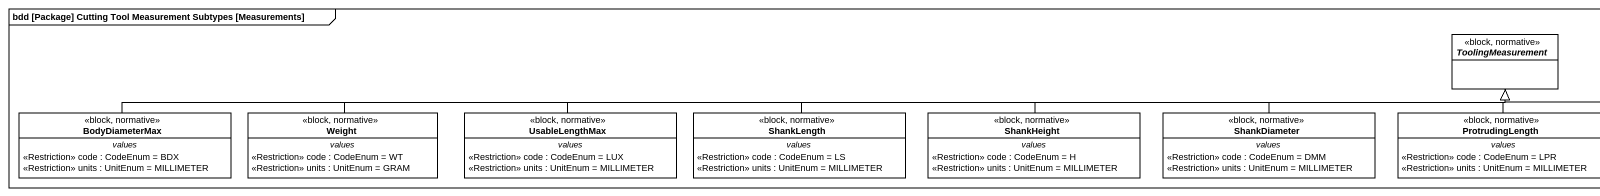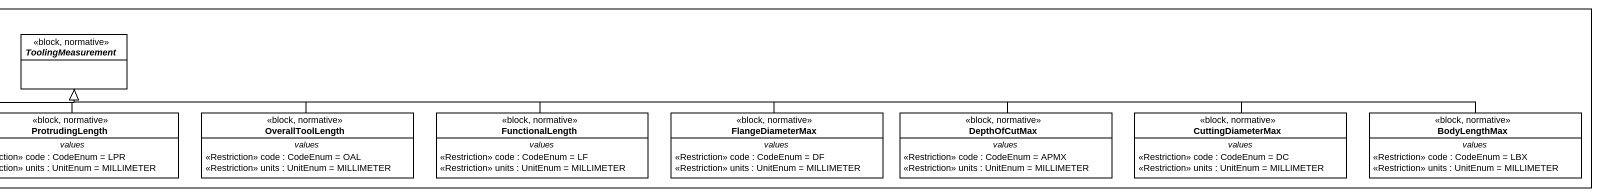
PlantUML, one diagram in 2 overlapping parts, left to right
@startuml
mainframe bdd [Package] Cutting Tool Measurement Subtypes [Measurements]
hide circle
hide empty members
abstract class ToolingMeasurement <<block, normative>>
class BodyDiameterMax <<block, normative>> {
  -- values --
  <<Restriction>> code : CodeEnum = BDX
  <<Restriction>> units : UnitEnum = MILLIMETER
}
class Weight <<block, normative>> {
  -- values --
  <<Restriction>> code : CodeEnum = WT
  <<Restriction>> units : UnitEnum = GRAM
}
class UsableLengthMax <<block, normative>> {
  -- values --
  <<Restriction>> code : CodeEnum = LUX
  <<Restriction>> units : UnitEnum = MILLIMETER
}
class ShankLength <<block, normative>> {
  -- values --
  <<Restriction>> code : CodeEnum = LS
  <<Restriction>> units : UnitEnum = MILLIMETER
}
class ShankHeight <<block, normative>> {
  -- values --
  <<Restriction>> code : CodeEnum = H
  <<Restriction>> units : UnitEnum = MILLIMETER
}
class ShankDiameter <<block, normative>> {
  -- values --
  <<Restriction>> code : CodeEnum = DMM
  <<Restriction>> units : UnitEnum = MILLIMETER
}
class ProtrudingLength <<block, normative>> {
  -- values --
  <<Restriction>> code : CodeEnum = LPR
  <<Restriction>> units : UnitEnum = MILLIMETER
}
class OverallToolLength <<block, normative>> {
  -- values --
  <<Restriction>> code : CodeEnum = OAL
  <<Restriction>> units : UnitEnum = MILLIMETER
}
class FunctionalLength <<block, normative>> {
  -- values --
  <<Restriction>> code : CodeEnum = LF
  <<Restriction>> units : UnitEnum = MILLIMETER
}
class FlangeDiameterMax <<block, normative>> {
  -- values --
  <<Restriction>> code : CodeEnum = DF
  <<Restriction>> units : UnitEnum = MILLIMETER
}
class DepthOfCutMax <<block, normative>> {
  -- values --
  <<Restriction>> code : CodeEnum = APMX
  <<Restriction>> units : UnitEnum = MILLIMETER
}
class CuttingDiameterMax <<block, normative>> {
  -- values --
  <<Restriction>> code : CodeEnum = DC
  <<Restriction>> units : UnitEnum = MILLIMETER
}
class BodyLengthMax <<block, normative>> {
  -- values --
  <<Restriction>> code : CodeEnum = LBX
  <<Restriction>> units : UnitEnum = MILLIMETER
}
BodyDiameterMax -right-|> ToolingMeasurement
Weight -right-|> ToolingMeasurement
UsableLengthMax -right-|> ToolingMeasurement
ShankLength -right-|> ToolingMeasurement
ShankHeight -right-|> ToolingMeasurement
ShankDiameter -right-|> ToolingMeasurement
ProtrudingLength -up-|> ToolingMeasurement
OverallToolLength -left-|> ToolingMeasurement
FunctionalLength -left-|> ToolingMeasurement
FlangeDiameterMax -left-|> ToolingMeasurement
DepthOfCutMax -left-|> ToolingMeasurement
CuttingDiameterMax -left-|> ToolingMeasurement
BodyLengthMax -left-|> ToolingMeasurement
@enduml
